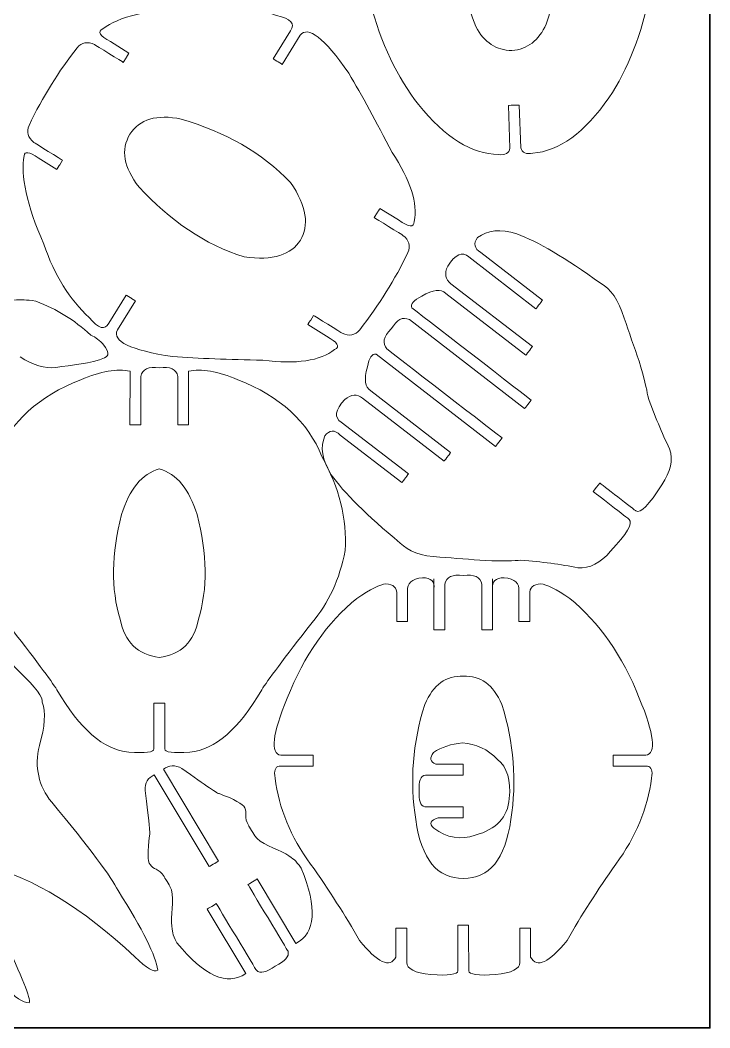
# Model space of a CAD drawing. Header units: inches. Extents: x -305 to 305, y -229 to 229.
# Drawn here: x 126.8 to 304.8, y -228.6 to 31.4 of the extents above; entities that cross this region are included whole.
import ezdxf

# ---------------------------------------------------------------- set-up
doc = ezdxf.new("R2010")
doc.units = ezdxf.units.IN
doc.header["$MEASUREMENT"] = 0
doc.layers.add('Layer 1', color=7, linetype='Continuous')
doc.layers.add('Layer 2', color=5, linetype='Continuous')

msp = doc.modelspace()

# ---------------------------------------------------------------- linework, layer by layer
at = {"layer": 'Layer 1', "lineweight": 9}
for points, knots in [([(281.1014, 91.3035), (281.1484, 93.0315), (282.3127, 93.2092), (284.5943, 91.836), (284.5943, 91.836), (288.8976, 89.3382), (291.1566, 84.2046), (291.371, 76.4354), (291.371, 76.4354), (292.9022, 47.7625), (288.6928, 26.0752), (278.743, 11.3734), (278.743, 11.3734), (272.4906, 2.3857), (265.9364, -2.3868), (259.0814, -2.9444)], [0, 0, 0, 0, 0.25, 0.25, 0.25, 0.25000001, 0.5, 0.5, 0.5, 0.50000001, 0.75, 0.75, 0.75, 0.75000001, 1, 1, 1, 1]), ([(221.5468, 89.1665), (221.3761, 90.8868), (220.202, 90.9806), (218.0247, 89.4474), (218.0247, 89.4474), (213.9115, 86.6476), (212.0261, 81.3653), (212.3691, 73.6006), (212.3691, 73.6006), (212.8966, 44.8918), (218.6493, 23.5619), (229.627, 9.611), (229.627, 9.611), (236.5075, 1.0946), (243.3868, -3.1959), (250.2642, -3.2607)], [0, 0, 0, 0, 0.25, 0.25, 0.25, 0.25000001, 0.5, 0.5, 0.5, 0.50000001, 0.75, 0.75, 0.75, 0.75000001, 1, 1, 1, 1]), ([(244.7251, 63.3313), (239.5294, 53.0719), (239.4164, 41.874), (244.3872, 29.7378), (244.3872, 29.7378), (246.601, 25.6416), (249.7113, 23.5881), (253.7179, 23.5771)], [0, 0, 0, 0, 0.5, 0.5, 0.5, 0.50000001, 1, 1, 1, 1]), ([(259.8387, 63.8736), (265.7563, 54.013), (266.6715, 42.8519), (262.5832, 30.3907), (262.5832, 30.3907), (260.6686, 26.1464), (257.7135, 23.8752), (253.7179, 23.5771)], [0, 0, 0, 0, 0.5, 0.5, 0.5, 0.50000001, 1, 1, 1, 1]), ([(196.5382, 28.6783), (197.8527, 30.4625), (196.6669, 31.7627), (192.981, 32.5783), (192.981, 32.5783), (186.7036, 35.0669), (179.3249, 35.7827), (170.8462, 34.726), (170.8462, 34.726), (159.7899, 34.1329), (152.2263, 32.2801), (148.1562, 29.1678), (148.1562, 29.1678), (146.6726, 28.4256), (147.313, 27.3215), (150.0782, 25.8558)], [0, 0, 0, 0, 0.25, 0.25, 0.25, 0.25000001, 0.5, 0.5, 0.5, 0.50000001, 0.75, 0.75, 0.75, 0.75000001, 1, 1, 1, 1]), ([(196.5382, 28.6783), (196.5382, 28.6783), (192.0571, 21.4618), (192.0571, 21.4618), (192.0571, 21.4618), (192.0571, 21.4618), (193.2438, 20.7248), (193.2438, 20.7248)], [0, 0, 0, 0, 0.5, 0.5, 0.5, 0.50000001, 1, 1, 1, 1]), ([(224.48, -20.155), (227.1584, -22.0579), (228.4921, -22.178), (228.4819, -20.5143), (228.4819, -20.5143), (229.47, -15.8735), (227.5663, -9.9371), (222.771, -2.7055), (222.771, -2.7055), (218.6989, 5.145), (214.9757, 11.9601), (211.6016, 17.7397), (211.6016, 17.7397), (205.2501, 26.8417), (201.081, 30.0951), (199.095, 27.4998)], [0, 0, 0, 0, 0.25, 0.25, 0.25, 0.25000001, 0.5, 0.5, 0.5, 0.50000001, 0.75, 0.75, 0.75, 0.75000001, 1, 1, 1, 1]), ([(199.095, 27.4998), (199.095, 27.4998), (194.4305, 19.9879), (194.4305, 19.9879), (194.4305, 19.9879), (194.4305, 19.9879), (193.2438, 20.7248), (193.2438, 20.7248)], [0, 0, 0, 0, 0.5, 0.5, 0.5, 0.50000001, 1, 1, 1, 1]), ([(154.1507, 21.6822), (154.1507, 21.6822), (153.4138, 20.4954), (153.4138, 20.4954), (153.4138, 20.4954), (153.4138, 20.4954), (146.0227, 25.0855), (146.0227, 25.0855), (146.0227, 25.0855), (144.2012, 25.9485), (142.6955, 25.6717), (141.5067, 24.2551)], [0, 0, 0, 0, 0.33333333, 0.33333333, 0.33333333, 0.33333334, 0.66666667, 0.66666667, 0.66666667, 0.66666668, 1, 1, 1, 1]), ([(150.0782, 25.8558), (150.0782, 25.8558), (154.8877, 22.869), (154.8877, 22.869), (154.8877, 22.869), (154.8877, 22.869), (154.1507, 21.6822), (154.1507, 21.6822)], [0, 0, 0, 0, 0.5, 0.5, 0.5, 0.50000001, 1, 1, 1, 1]), ([(253.2215, -1.6126), (253.2215, -1.6126), (252.8265, 9.3995), (252.8265, 9.3995), (252.8265, 9.3995), (252.8265, 9.3995), (254.2224, 9.4496), (254.2224, 9.4496)], [0, 0, 0, 0, 0.5, 0.5, 0.5, 0.50000001, 1, 1, 1, 1]), ([(256.0135, -1.5124), (256.0135, -1.5124), (255.6184, 9.4997), (255.6184, 9.4997), (255.6184, 9.4997), (255.6184, 9.4997), (254.2224, 9.4496), (254.2224, 9.4496)], [0, 0, 0, 0, 0.5, 0.5, 0.5, 0.50000001, 1, 1, 1, 1]), ([(155.1287, 1.9427), (157.6018, 5.8482), (162.0217, 7.1611), (168.3883, 5.8813), (168.3883, 5.8813), (179.5228, 2.6052), (189.3319, -2.7586), (196.536, -10.5073), (196.536, -10.5073), (200.9082, -16.6241), (201.3514, -21.6849), (199.1455, -25.3926)], [0, 0, 0, 0, 0.33333333, 0.33333333, 0.33333333, 0.33333334, 0.66666667, 0.66666667, 0.66666667, 0.66666668, 1, 1, 1, 1]), ([(137.0031, -5.9332), (137.0031, -5.9332), (137.74, -4.7464), (137.74, -4.7464), (137.74, -4.7464), (137.74, -4.7464), (130.3489, -0.1564), (130.3489, -0.1564), (130.3489, -0.1564), (128.7678, 1.0937), (128.3482, 2.5661), (129.0907, 4.2599)], [0, 0, 0, 0, 0.33333333, 0.33333333, 0.33333333, 0.33333334, 0.66666667, 0.66666667, 0.66666667, 0.66666668, 1, 1, 1, 1]), ([(155.1287, 1.9427), (152.7249, -2.0059), (153.5079, -6.5499), (157.4779, -11.6893), (157.4779, -11.6893), (165.3512, -20.2175), (174.508, -26.6318), (184.6472, -29.6536), (184.6472, -29.6536), (192.0681, -30.8606), (196.8005, -29.0139), (199.1455, -25.3926)], [0, 0, 0, 0, 0.33333333, 0.33333333, 0.33333333, 0.33333334, 0.66666667, 0.66666667, 0.66666667, 0.66666668, 1, 1, 1, 1]), ([(149.7013, -46.7501), (148.6851, -48.7195), (146.994, -48.2331), (144.6286, -45.2908), (144.6286, -45.2908), (139.6148, -40.7673), (135.7016, -34.4706), (132.8891, -26.4019), (132.8891, -26.4019), (128.5184, -16.2283), (126.8254, -8.6269), (127.8101, -3.5986)], [0, 0, 0, 0, 0.33333333, 0.33333333, 0.33333333, 0.33333334, 0.66666667, 0.66666667, 0.66666667, 0.66666668, 1, 1, 1, 1]), ([(131.4567, -4.1332), (131.4567, -4.1332), (136.2662, -7.12), (136.2662, -7.12), (136.2662, -7.12), (136.2662, -7.12), (137.0031, -5.9332), (137.0031, -5.9332)], [0, 0, 0, 0, 0.5, 0.5, 0.5, 0.50000001, 1, 1, 1, 1]), ([(224.48, -20.155), (224.48, -20.155), (219.6705, -17.1682), (219.6705, -17.1682), (219.6705, -17.1682), (219.6705, -17.1682), (218.9336, -18.355), (218.9336, -18.355)], [0, 0, 0, 0, 0.5, 0.5, 0.5, 0.50000001, 1, 1, 1, 1]), ([(218.9336, -18.355), (218.9336, -18.355), (218.1967, -19.5418), (218.1967, -19.5418), (218.1967, -19.5418), (218.1967, -19.5418), (225.5878, -24.1318), (225.5878, -24.1318), (225.5878, -24.1318), (227.169, -25.3819), (227.5885, -26.8543), (226.846, -28.5481)], [0, 0, 0, 0, 0.33333333, 0.33333333, 0.33333333, 0.33333334, 0.66666667, 0.66666667, 0.66666667, 0.66666668, 1, 1, 1, 1]), ([(245.7155, -28.559), (243.9673, -27.5263), (243.685, -26.2423), (244.8683, -24.707), (244.8683, -24.707), (247.3703, -22.7323), (250.751, -22.4113), (255.01, -23.7442), (255.01, -23.7442), (260.3139, -25.7083), (267.5051, -29.9604), (276.583, -36.5005), (276.583, -36.5005), (279.1843, -37.8728), (281.223, -40.8601), (282.6987, -45.4633), (282.6987, -45.4633), (283.9776, -49.1824), (285.2569, -52.9018), (286.5358, -56.6215), (286.5358, -56.6215), (287.8306, -60.8895), (288.5714, -63.8519), (288.7577, -65.5084), (288.7577, -65.5084), (290.5439, -70.5947), (292.4296, -75.1724), (294.4149, -79.2414), (294.4149, -79.2414), (295.3787, -82.0691), (294.7086, -85.1431), (292.4049, -88.4636)], [0, 0, 0, 0, 0.125, 0.125, 0.125, 0.12500001, 0.25, 0.25, 0.25, 0.25000001, 0.375, 0.375, 0.375, 0.37500001, 0.5, 0.5, 0.5, 0.50000001, 0.625, 0.625, 0.625, 0.62500001, 0.75, 0.75, 0.75, 0.75000001, 0.875, 0.875, 0.875, 0.87500001, 1, 1, 1, 1]), ([(237.9687, -36.6046), (236.5369, -35.5103), (236.259, -33.9979), (237.1356, -32.0672), (237.1356, -32.0672), (239.1142, -28.9622), (240.9309, -28.1618), (242.5861, -29.6666)], [0, 0, 0, 0, 0.5, 0.5, 0.5, 0.50000001, 1, 1, 1, 1]), ([(245.7155, -28.559), (245.7155, -28.559), (261.5994, -40.8679), (261.5994, -40.8679), (261.5994, -40.8679), (261.5994, -40.8679), (260.7462, -41.9741), (260.7462, -41.9741)], [0, 0, 0, 0, 0.5, 0.5, 0.5, 0.50000001, 1, 1, 1, 1]), ([(242.5861, -29.6666), (242.5861, -29.6666), (259.8931, -43.0802), (259.8931, -43.0802), (259.8931, -43.0802), (259.8931, -43.0802), (260.7462, -41.9741), (260.7462, -41.9741)], [0, 0, 0, 0, 0.5, 0.5, 0.5, 0.50000001, 1, 1, 1, 1]), ([(227.9036, -42.8365), (227.4452, -41.8715), (228.3073, -40.8681), (230.49, -39.8269), (230.49, -39.8269), (233.3769, -38.1149), (235.4238, -37.8729), (236.6309, -39.1011)], [0, 0, 0, 0, 0.5, 0.5, 0.5, 0.50000001, 1, 1, 1, 1]), ([(237.9687, -36.6046), (237.9687, -36.6046), (259.0259, -52.7904), (259.0259, -52.7904), (259.0259, -52.7904), (259.0259, -52.7904), (258.1728, -53.8966), (258.1728, -53.8966)], [0, 0, 0, 0, 0.5, 0.5, 0.5, 0.50000001, 1, 1, 1, 1]), ([(120.3685, -39.6703), (122.6227, -40.56), (122.3541, -40.4689), (125.0051, -40.824), (125.0051, -40.824), (127.5314, -40.6776), (128.1023, -40.7371), (130.8279, -41.0717), (130.8279, -41.0717), (136.5785, -43.3617), (140.4373, -45.7297), (145.0831, -49.9026)], [0, 0, 0, 0, 0.33333333, 0.33333333, 0.33333333, 0.33333334, 0.66666667, 0.66666667, 0.66666667, 0.66666668, 1, 1, 1, 1]), ([(149.7013, -46.7501), (149.7013, -46.7501), (154.1824, -39.5336), (154.1824, -39.5336), (154.1824, -39.5336), (154.1824, -39.5336), (155.3691, -40.2705), (155.3691, -40.2705)], [0, 0, 0, 0, 0.5, 0.5, 0.5, 0.50000001, 1, 1, 1, 1]), ([(151.8913, -48.5194), (151.8913, -48.5194), (156.5558, -41.0075), (156.5558, -41.0075), (156.5558, -41.0075), (156.5558, -41.0075), (155.3691, -40.2705), (155.3691, -40.2705)], [0, 0, 0, 0, 0.5, 0.5, 0.5, 0.50000001, 1, 1, 1, 1]), ([(236.6309, -39.1011), (236.6309, -39.1011), (257.3196, -55.0027), (257.3196, -55.0027), (257.3196, -55.0027), (257.3196, -55.0027), (258.1728, -53.8966), (258.1728, -53.8966)], [0, 0, 0, 0, 0.5, 0.5, 0.5, 0.50000001, 1, 1, 1, 1]), ([(227.2662, -45.8734), (227.2662, -45.8734), (257.0045, -68.8406), (257.0045, -68.8406), (257.0045, -68.8406), (257.0045, -68.8406), (258.7107, -66.6282), (258.7107, -66.6282), (258.7107, -66.6282), (258.7107, -66.6282), (227.9036, -42.8365), (227.9036, -42.8365)], [0, 0, 0, 0, 0.33333333, 0.33333333, 0.33333333, 0.33333334, 0.66666667, 0.66666667, 0.66666667, 0.66666668, 1, 1, 1, 1]), ([(205.8585, -50.1439), (205.8585, -50.1439), (201.0491, -47.1572), (201.0491, -47.1572), (201.0491, -47.1572), (201.0491, -47.1572), (201.786, -45.9704), (201.786, -45.9704)], [0, 0, 0, 0, 0.5, 0.5, 0.5, 0.50000001, 1, 1, 1, 1]), ([(201.786, -45.9704), (201.786, -45.9704), (202.5229, -44.7836), (202.5229, -44.7836), (202.5229, -44.7836), (202.5229, -44.7836), (209.914, -49.3737), (209.914, -49.3737), (209.914, -49.3737), (211.7355, -50.2367), (213.2412, -49.9599), (214.4301, -48.5433)], [0, 0, 0, 0, 0.33333333, 0.33333333, 0.33333333, 0.33333334, 0.66666667, 0.66666667, 0.66666667, 0.66666668, 1, 1, 1, 1]), ([(205.8585, -50.1439), (208.7517, -51.7011), (209.4506, -52.8433), (207.955, -53.5719), (207.955, -53.5719), (204.2338, -56.5153), (198.069, -57.441), (189.4613, -56.3491), (189.4613, -56.3491), (180.6196, -56.1799), (172.8605, -55.8643), (166.1844, -55.4025), (166.1844, -55.4025), (155.2103, -53.7449), (150.4458, -51.4504), (151.8913, -48.5194)], [0, 0, 0, 0, 0.25, 0.25, 0.25, 0.25000001, 0.5, 0.5, 0.5, 0.50000001, 0.75, 0.75, 0.75, 0.75000001, 1, 1, 1, 1]), ([(136.0231, -58.1901), (140.0035, -57.5439), (145.2469, -57.2744), (148.5661, -55.6932), (148.5661, -55.6932), (149.7631, -55.2496), (149.7144, -54.1756), (148.4198, -52.4712), (148.4198, -52.4712), (147.3754, -51.2678), (146.2632, -50.4115), (145.0831, -49.9026)], [0, 0, 0, 0, 0.33333333, 0.33333333, 0.33333333, 0.33333334, 0.66666667, 0.66666667, 0.66666667, 0.66666668, 1, 1, 1, 1]), ([(218.6679, -54.8113), (218.6679, -54.8113), (249.4751, -78.603), (249.4751, -78.603), (249.4751, -78.603), (249.4751, -78.603), (251.1814, -76.3907), (251.1814, -76.3907), (251.1814, -76.3907), (251.1814, -76.3907), (221.4431, -53.4235), (221.4431, -53.4235)], [0, 0, 0, 0, 0.33333333, 0.33333333, 0.33333333, 0.33333334, 0.66666667, 0.66666667, 0.66666667, 0.66666668, 1, 1, 1, 1]), ([(218.6679, -54.8113), (217.6182, -54.6131), (216.8667, -55.7018), (216.4141, -58.0775), (216.4141, -58.0775), (215.4916, -61.3047), (215.7774, -63.3461), (217.2719, -64.2017)], [0, 0, 0, 0, 0.5, 0.5, 0.5, 0.50000001, 1, 1, 1, 1]), ([(155.1574, -59.1793), (151.8608, -58.4637), (147.6196, -59.2041), (142.4333, -61.4002), (142.4333, -61.4002), (131.5764, -65.6118), (124.3511, -72.2193), (120.7578, -81.2226), (120.7578, -81.2226), (116.2759, -89.2211), (114.2667, -97.2968), (114.7303, -105.4499), (114.7303, -105.4499), (116.1985, -112.8688), (119.0578, -119.051), (123.3079, -123.9971), (123.3079, -123.9971), (130.5582, -133.3166), (134.8816, -139.1109), (136.2779, -141.3796), (136.2779, -141.3796), (142.1628, -151.4702), (148.3491, -156.8431), (154.8363, -157.498), (154.8363, -157.498), (159.1547, -157.7758), (161.3181, -157.4832), (161.3261, -156.6204)], [0, 0, 0, 0, 0.14285714, 0.14285714, 0.14285714, 0.14285715, 0.28571429, 0.28571429, 0.28571429, 0.2857143, 0.42857143, 0.42857143, 0.42857143, 0.42857144, 0.57142857, 0.57142857, 0.57142857, 0.57142858, 0.71428571, 0.71428571, 0.71428571, 0.71428572, 0.85714286, 0.85714286, 0.85714286, 0.85714287, 1, 1, 1, 1]), ([(155.1569, -59.1793), (155.1569, -59.1793), (155.1451, -73.0386), (155.1451, -73.0386), (155.1451, -73.0386), (155.1451, -73.0386), (157.9388, -73.0386), (157.9388, -73.0386), (157.9388, -73.0386), (157.9388, -73.0386), (157.9507, -60.5293), (157.9507, -60.5293)], [0, 0, 0, 0, 0.33333333, 0.33333333, 0.33333333, 0.33333334, 0.66666667, 0.66666667, 0.66666667, 0.66666668, 1, 1, 1, 1]), ([(170.2789, -59.1793), (173.5755, -58.4637), (177.8167, -59.2041), (183.0029, -61.4002), (183.0029, -61.4002), (193.8599, -65.6118), (201.0852, -72.2193), (204.6785, -81.2226), (204.6785, -81.2226), (209.1604, -89.2211), (211.1696, -97.2968), (210.706, -105.4499), (210.706, -105.4499), (209.2378, -112.8688), (206.3785, -119.051), (202.1284, -123.9971), (202.1284, -123.9971), (194.8781, -133.3166), (190.5546, -139.1109), (189.1584, -141.3796), (189.1584, -141.3796), (183.2735, -151.4702), (177.0871, -156.8431), (170.6, -157.498), (170.6, -157.498), (166.2816, -157.7758), (164.1182, -157.4832), (164.1102, -156.6204)], [0, 0, 0, 0, 0.14285714, 0.14285714, 0.14285714, 0.14285715, 0.28571429, 0.28571429, 0.28571429, 0.2857143, 0.42857143, 0.42857143, 0.42857143, 0.42857144, 0.57142857, 0.57142857, 0.57142857, 0.57142858, 0.71428571, 0.71428571, 0.71428571, 0.71428572, 0.85714286, 0.85714286, 0.85714286, 0.85714287, 1, 1, 1, 1]), ([(167.4852, -60.5293), (167.4852, -60.5293), (167.4733, -73.0386), (167.4733, -73.0386), (167.4733, -73.0386), (167.4733, -73.0386), (170.2671, -73.0386), (170.2671, -73.0386), (170.2671, -73.0386), (170.2671, -73.0386), (170.2789, -59.1793), (170.2789, -59.1793)], [0, 0, 0, 0, 0.33333333, 0.33333333, 0.33333333, 0.33333334, 0.66666667, 0.66666667, 0.66666667, 0.66666668, 1, 1, 1, 1]), ([(217.2719, -64.2017), (217.2719, -64.2017), (237.9058, -80.1744), (237.9058, -80.1744), (237.9058, -80.1744), (237.9058, -80.1744), (237.0527, -81.2805), (237.0527, -81.2805)], [0, 0, 0, 0, 0.5, 0.5, 0.5, 0.50000001, 1, 1, 1, 1]), ([(215.1971, -66.1298), (213.7752, -65.0229), (212.2419, -65.1382), (210.5973, -66.4764), (210.5973, -66.4764), (208.0968, -69.1789), (207.7841, -71.1395), (209.6599, -72.3583)], [0, 0, 0, 0, 0.5, 0.5, 0.5, 0.50000001, 1, 1, 1, 1]), ([(215.1971, -66.1298), (215.1971, -66.1298), (236.1996, -82.3867), (236.1996, -82.3867), (236.1996, -82.3867), (236.1996, -82.3867), (237.0527, -81.2805), (237.0527, -81.2805)], [0, 0, 0, 0, 0.5, 0.5, 0.5, 0.50000001, 1, 1, 1, 1]), ([(209.6599, -72.3583), (209.6599, -72.3583), (227.0286, -85.6918), (227.0286, -85.6918), (227.0286, -85.6918), (227.0286, -85.6918), (226.1755, -86.798), (226.1755, -86.798)], [0, 0, 0, 0, 0.5, 0.5, 0.5, 0.50000001, 1, 1, 1, 1]), ([(209.3835, -75.6666), (207.9407, -74.2379), (206.6272, -74.2909), (205.4429, -75.8255), (205.4429, -75.8255), (204.1685, -78.7471), (204.7168, -82.0987), (207.0876, -85.8797), (207.0876, -85.8797), (210.3344, -90.5111), (216.2732, -96.3869), (224.9042, -103.5066), (224.9042, -103.5066), (226.8921, -105.6741), (230.2991, -106.8873), (235.1259, -107.1456), (235.1259, -107.1456), (239.0476, -107.438), (242.9698, -107.7307), (246.892, -108.023), (246.892, -108.023), (251.3488, -108.1914), (254.4019, -108.1555), (256.0513, -107.915), (256.0513, -107.915), (261.4242, -108.3508), (266.3305, -109.0121), (270.7701, -109.8989), (270.7701, -109.8989), (273.7496, -110.113), (276.5525, -108.684), (279.1788, -105.6124)], [0, 0, 0, 0, 0.125, 0.125, 0.125, 0.12500001, 0.25, 0.25, 0.25, 0.25000001, 0.375, 0.375, 0.375, 0.37500001, 0.5, 0.5, 0.5, 0.50000001, 0.625, 0.625, 0.625, 0.62500001, 0.75, 0.75, 0.75, 0.75000001, 0.875, 0.875, 0.875, 0.87500001, 1, 1, 1, 1]), ([(209.3835, -75.6666), (209.3835, -75.6666), (225.3224, -87.9041), (225.3224, -87.9041), (225.3224, -87.9041), (225.3224, -87.9041), (226.1755, -86.798), (226.1755, -86.798)], [0, 0, 0, 0, 0.5, 0.5, 0.5, 0.50000001, 1, 1, 1, 1]), ([(162.7184, -133.0389), (157.1158, -132.3049), (153.7543, -129.0202), (152.6339, -123.1857), (152.6339, -123.1857), (150.1997, -115.3418), (150.3157, -106.3385), (152.9817, -96.1763), (152.9817, -96.1763), (154.9907, -89.6075), (158.2362, -85.666), (162.7184, -84.3524)], [0, 0, 0, 0, 0.33333333, 0.33333333, 0.33333333, 0.33333334, 0.66666667, 0.66666667, 0.66666667, 0.66666668, 1, 1, 1, 1]), ([(162.7179, -133.0389), (168.3205, -132.3049), (171.682, -129.0202), (172.8024, -123.1857), (172.8024, -123.1857), (175.2366, -115.3418), (175.1206, -106.3385), (172.4546, -96.1763), (172.4546, -96.1763), (170.4456, -89.6075), (167.2001, -85.666), (162.7179, -84.3524)], [0, 0, 0, 0, 0.33333333, 0.33333333, 0.33333333, 0.33333334, 0.66666667, 0.66666667, 0.66666667, 0.66666668, 1, 1, 1, 1]), ([(275.5251, -89.1188), (275.5251, -89.1188), (276.3704, -88.0228), (276.3704, -88.0228), (276.3704, -88.0228), (276.3704, -88.0228), (285.7032, -95.2116), (285.7032, -95.2116)], [0, 0, 0, 0, 0.5, 0.5, 0.5, 0.50000001, 1, 1, 1, 1]), ([(275.5251, -89.1188), (275.5251, -89.1188), (274.6799, -90.2147), (274.6799, -90.2147), (274.6799, -90.2147), (274.6799, -90.2147), (284.0029, -97.4162), (284.0029, -97.4162)], [0, 0, 0, 0, 0.5, 0.5, 0.5, 0.50000001, 1, 1, 1, 1]), ([(224.0068, -116.7859), (224.1035, -115.0095), (223.1565, -114.1071), (221.1661, -114.0792), (221.1661, -114.0792), (219.7172, -114.1566), (217.2244, -115.3972), (213.6882, -117.8007), (213.6882, -117.8007), (206.0887, -123.9334), (200.1037, -132.5208), (195.7337, -143.5627)], [0, 0, 0, 0, 0.33333333, 0.33333333, 0.33333333, 0.33333334, 0.66666667, 0.66666667, 0.66666667, 0.66666668, 1, 1, 1, 1]), ([(233.6071, -115.3001), (233.8613, -113.4589), (232.8642, -112.5092), (230.6151, -112.4508), (230.6151, -112.4508), (227.8677, -112.7808), (226.5962, -113.9243), (226.8006, -115.8816)], [0, 0, 0, 0, 0.5, 0.5, 0.5, 0.50000001, 1, 1, 1, 1]), ([(233.6047, -112.7863), (233.6047, -112.7863), (233.5935, -125.9479), (233.5935, -125.9479), (233.5935, -125.9479), (233.5935, -125.9479), (236.3873, -125.9479), (236.3873, -125.9479), (236.3873, -125.9479), (236.3873, -125.9479), (236.3985, -114.1363), (236.3985, -114.1363)], [0, 0, 0, 0, 0.33333333, 0.33333333, 0.33333333, 0.33333334, 0.66666667, 0.66666667, 0.66666667, 0.66666668, 1, 1, 1, 1]), ([(245.933, -114.1363), (245.933, -114.1363), (245.9218, -125.9479), (245.9218, -125.9479), (245.9218, -125.9479), (245.9218, -125.9479), (248.7155, -125.9479), (248.7155, -125.9479), (248.7155, -125.9479), (248.7155, -125.9479), (248.7268, -112.7863), (248.7268, -112.7863)], [0, 0, 0, 0, 0.33333333, 0.33333333, 0.33333333, 0.33333334, 0.66666667, 0.66666667, 0.66666667, 0.66666668, 1, 1, 1, 1]), ([(248.7244, -115.3001), (248.4702, -113.4589), (249.4673, -112.5092), (251.7164, -112.4508), (251.7164, -112.4508), (254.4638, -112.7808), (255.7353, -113.9243), (255.5309, -115.8816)], [0, 0, 0, 0, 0.5, 0.5, 0.5, 0.50000001, 1, 1, 1, 1]), ([(258.3247, -116.7859), (258.228, -115.0095), (259.175, -114.1071), (261.1654, -114.0792), (261.1654, -114.0792), (262.6143, -114.1566), (265.1071, -115.3972), (268.6433, -117.8007), (268.6433, -117.8007), (276.2428, -123.9334), (282.2278, -132.5208), (286.5978, -143.5627)], [0, 0, 0, 0, 0.33333333, 0.33333333, 0.33333333, 0.33333334, 0.66666667, 0.66666667, 0.66666667, 0.66666668, 1, 1, 1, 1]), ([(224.0068, -116.7859), (224.0068, -116.7859), (224.0068, -123.7321), (224.0068, -123.7321), (224.0068, -123.7321), (224.0068, -123.7321), (225.4037, -123.7321), (225.4037, -123.7321)], [0, 0, 0, 0, 0.5, 0.5, 0.5, 0.50000001, 1, 1, 1, 1]), ([(226.8006, -115.8816), (226.8006, -115.8816), (226.8006, -123.7321), (226.8006, -123.7321), (226.8006, -123.7321), (226.8006, -123.7321), (225.4037, -123.7321), (225.4037, -123.7321)], [0, 0, 0, 0, 0.5, 0.5, 0.5, 0.50000001, 1, 1, 1, 1]), ([(255.5309, -115.8816), (255.5309, -115.8816), (255.5309, -123.7321), (255.5309, -123.7321), (255.5309, -123.7321), (255.5309, -123.7321), (256.9278, -123.7321), (256.9278, -123.7321)], [0, 0, 0, 0, 0.5, 0.5, 0.5, 0.50000001, 1, 1, 1, 1]), ([(258.3247, -116.7859), (258.3247, -116.7859), (258.3247, -123.7321), (258.3247, -123.7321), (258.3247, -123.7321), (258.3247, -123.7321), (256.9278, -123.7321), (256.9278, -123.7321)], [0, 0, 0, 0, 0.5, 0.5, 0.5, 0.50000001, 1, 1, 1, 1]), ([(121.9166, -130.8083), (123.6138, -133.3962), (125.1828, -135.3754), (126.6245, -136.7468), (126.6245, -136.7468), (130.8296, -140.793), (132.7947, -143.4071), (132.52, -144.5891), (132.52, -144.5891), (133.4557, -147.1054), (133.2031, -150.8351), (131.7623, -155.7781), (131.7623, -155.7781), (130.4596, -161.3664), (131.5203, -166.2214), (134.9442, -170.3426), (134.9442, -170.3426), (144.6722, -182.0976), (150.3805, -189.7174), (152.0693, -193.2026), (152.0693, -193.2026), (158.4464, -203.2263), (161.8578, -210.0607), (162.3037, -213.7058), (162.3037, -213.7058), (161.401, -214.3559), (159.4418, -213.2136), (156.4264, -210.2787), (156.4264, -210.2787), (142.6901, -197.5582), (130.0886, -189.8153), (118.622, -187.0509), (118.622, -187.0509), (115.2596, -186.239), (114.0812, -187.4052), (115.0871, -190.5495), (115.0871, -190.5495), (118.3616, -197.1052), (120.816, -201.9973), (122.4499, -205.2257), (122.4499, -205.2257), (127.3069, -215.4388), (129.5433, -221.0774), (129.1591, -222.1426), (129.1591, -222.1426), (127.5294, -222.1922), (125.4133, -220.7724), (122.8113, -217.8834), (122.8113, -217.8834), (115.3449, -210.4457), (110.8312, -206.4413), (109.2705, -205.8705), (109.2705, -205.8705), (107.6395, -204.7336), (106.4743, -205.0086), (105.7758, -206.6961), (105.7758, -206.6961), (105.1547, -211.4123), (104.3229, -214.4977), (103.2811, -215.9518), (103.2811, -215.9518), (101.5971, -218.268), (100.3337, -218.0534), (99.4914, -215.3074)], [0, 0, 0, 0, 0.0625, 0.0625, 0.0625, 0.06250001, 0.125, 0.125, 0.125, 0.12500001, 0.1875, 0.1875, 0.1875, 0.18750001, 0.25, 0.25, 0.25, 0.25000001, 0.3125, 0.3125, 0.3125, 0.31250001, 0.375, 0.375, 0.375, 0.37500001, 0.4375, 0.4375, 0.4375, 0.43750001, 0.5, 0.5, 0.5, 0.50000001, 0.5625, 0.5625, 0.5625, 0.56250001, 0.625, 0.625, 0.625, 0.62500001, 0.6875, 0.6875, 0.6875, 0.68750001, 0.75, 0.75, 0.75, 0.75000001, 0.8125, 0.8125, 0.8125, 0.81250001, 0.875, 0.875, 0.875, 0.87500001, 0.9375, 0.9375, 0.9375, 0.93750001, 1, 1, 1, 1]), ([(241.1658, -137.8826), (236.7668, -137.6124), (233.4461, -140.0465), (231.2031, -145.1855), (231.2031, -145.1855), (228.1122, -155.0773), (227.3395, -164.9692), (228.8849, -174.8611), (228.8849, -174.8611), (230.3549, -185.1006), (234.4487, -190.1626), (241.1658, -190.0466)], [0, 0, 0, 0, 0.33333333, 0.33333333, 0.33333333, 0.33333334, 0.66666667, 0.66666667, 0.66666667, 0.66666668, 1, 1, 1, 1]), ([(241.1658, -137.8826), (245.5647, -137.6124), (248.8854, -140.0465), (251.1284, -145.1855), (251.1284, -145.1855), (254.2193, -155.0773), (254.992, -164.9692), (253.4466, -174.8611), (253.4466, -174.8611), (251.9766, -185.1006), (247.8828, -190.1626), (241.1658, -190.0466)], [0, 0, 0, 0, 0.33333333, 0.33333333, 0.33333333, 0.33333334, 0.66666667, 0.66666667, 0.66666667, 0.66666668, 1, 1, 1, 1]), ([(162.7181, -144.8395), (162.7181, -144.8395), (161.3342, -144.8395), (161.3342, -144.8395), (161.3342, -144.8395), (161.3342, -144.8395), (161.3261, -156.6204), (161.3261, -156.6204)], [0, 0, 0, 0, 0.5, 0.5, 0.5, 0.50000001, 1, 1, 1, 1]), ([(162.7181, -144.8395), (162.7181, -144.8395), (164.1021, -144.8395), (164.1021, -144.8395), (164.1021, -144.8395), (164.1021, -144.8395), (164.1102, -156.6204), (164.1102, -156.6204)], [0, 0, 0, 0, 0.5, 0.5, 0.5, 0.50000001, 1, 1, 1, 1]), ([(234.7085, -174.3949), (232.6597, -175.006), (232.2775, -175.9059), (233.5624, -177.094), (233.5624, -177.094), (236.9485, -179.6341), (240.5081, -180.2258), (244.2417, -178.8688), (244.2417, -178.8688), (249.712, -177.4249), (252.6464, -174.2756), (253.0456, -169.4209), (253.0456, -169.4209), (253.497, -164.7058), (252.4899, -161.3477), (250.0242, -159.3466), (250.0242, -159.3466), (247.4892, -156.7367), (244.4676, -155.3101), (240.9597, -155.0665), (240.9597, -155.0665), (238.0253, -155.3622), (235.5421, -156.18), (233.5102, -157.5194), (233.5102, -157.5194), (232.4166, -158.9324), (232.6076, -159.9556), (234.0832, -160.5885)], [0, 0, 0, 0, 0.14285714, 0.14285714, 0.14285714, 0.14285715, 0.28571429, 0.28571429, 0.28571429, 0.2857143, 0.42857143, 0.42857143, 0.42857143, 0.42857144, 0.57142857, 0.57142857, 0.57142857, 0.57142858, 0.71428571, 0.71428571, 0.71428571, 0.71428572, 0.85714286, 0.85714286, 0.85714286, 0.85714287, 1, 1, 1, 1]), ([(194.0589, -158.2845), (194.0589, -158.2845), (202.4533, -158.2845), (202.4533, -158.2845), (202.4533, -158.2845), (202.4533, -158.2845), (202.4533, -159.6815), (202.4533, -159.6815)], [0, 0, 0, 0, 0.5, 0.5, 0.5, 0.50000001, 1, 1, 1, 1]), ([(288.2726, -158.2845), (288.2726, -158.2845), (279.8782, -158.2845), (279.8782, -158.2845), (279.8782, -158.2845), (279.8782, -158.2845), (279.8782, -159.6815), (279.8782, -159.6815)], [0, 0, 0, 0, 0.5, 0.5, 0.5, 0.50000001, 1, 1, 1, 1]), ([(184.7531, -171.8312), (184.2927, -170.8202), (182.096, -169.5991), (178.1637, -168.1682), (178.1637, -168.1682), (178.0232, -168.3237), (174.811, -166.1627), (168.5285, -161.6851), (168.5285, -161.6851), (166.7843, -160.6825), (165.2141, -160.7525), (163.818, -161.8952)], [0, 0, 0, 0, 0.33333333, 0.33333333, 0.33333333, 0.33333334, 0.66666667, 0.66666667, 0.66666667, 0.66666668, 1, 1, 1, 1]), ([(193.6532, -161.0784), (192.5871, -161.2764), (192.232, -162.2988), (192.5874, -164.145), (192.5874, -164.145), (193.5697, -171.9631), (196.6278, -179.3604), (201.7612, -186.3372), (201.7612, -186.3372), (206.5136, -193.0606), (210.7252, -199.6293), (214.3957, -206.0436), (214.3957, -206.0436), (219.0589, -211.8629), (222.1865, -213.2895), (223.7788, -210.3236)], [0, 0, 0, 0, 0.25, 0.25, 0.25, 0.25000001, 0.5, 0.5, 0.5, 0.50000001, 0.75, 0.75, 0.75, 0.75000001, 1, 1, 1, 1]), ([(193.6532, -161.0784), (193.6532, -161.0784), (202.4533, -161.0784), (202.4533, -161.0784), (202.4533, -161.0784), (202.4533, -161.0784), (202.4533, -159.6815), (202.4533, -159.6815)], [0, 0, 0, 0, 0.5, 0.5, 0.5, 0.50000001, 1, 1, 1, 1]), ([(234.0832, -160.5885), (234.0832, -160.5885), (241.1658, -160.5885), (241.1658, -160.5885), (241.1658, -160.5885), (241.1658, -160.5885), (241.1658, -163.3825), (241.1658, -163.3825), (241.1658, -163.3825), (241.1658, -163.3825), (231.4269, -163.3825), (231.4269, -163.3825)], [0, 0, 0, 0, 0.33333333, 0.33333333, 0.33333333, 0.33333334, 0.66666667, 0.66666667, 0.66666667, 0.66666668, 1, 1, 1, 1]), ([(288.6783, -161.0784), (289.7444, -161.2764), (290.0995, -162.2988), (289.7441, -164.145), (289.7441, -164.145), (288.7618, -171.9631), (285.7037, -179.3604), (280.5703, -186.3372), (280.5703, -186.3372), (275.8179, -193.0606), (271.6063, -199.6293), (267.9358, -206.0436), (267.9358, -206.0436), (263.2726, -211.8629), (260.145, -213.2895), (258.5527, -210.3236)], [0, 0, 0, 0, 0.25, 0.25, 0.25, 0.25000001, 0.5, 0.5, 0.5, 0.50000001, 0.75, 0.75, 0.75, 0.75000001, 1, 1, 1, 1]), ([(288.6783, -161.0784), (288.6783, -161.0784), (279.8782, -161.0784), (279.8782, -161.0784), (279.8782, -161.0784), (279.8782, -161.0784), (279.8782, -159.6815), (279.8782, -159.6815)], [0, 0, 0, 0, 0.5, 0.5, 0.5, 0.50000001, 1, 1, 1, 1]), ([(160.3493, -186.4828), (159.6734, -185.6012), (159.6286, -183.0881), (160.2145, -178.9446), (160.2145, -178.9446), (160.4177, -178.8936), (160.0208, -175.0425), (159.0228, -167.3921), (159.0228, -167.3921), (158.958, -165.3813), (159.758, -164.0283), (161.4228, -163.3332)], [0, 0, 0, 0, 0.33333333, 0.33333333, 0.33333333, 0.33333334, 0.66666667, 0.66666667, 0.66666667, 0.66666668, 1, 1, 1, 1]), ([(161.4228, -163.3332), (161.4228, -163.3332), (175.624, -186.9897), (175.624, -186.9897), (175.624, -186.9897), (175.624, -186.9897), (176.8216, -186.2707), (176.8216, -186.2707)], [0, 0, 0, 0, 0.5, 0.5, 0.5, 0.50000001, 1, 1, 1, 1]), ([(163.818, -161.8952), (163.818, -161.8952), (178.0192, -185.5517), (178.0192, -185.5517), (178.0192, -185.5517), (178.0192, -185.5517), (176.8216, -186.2707), (176.8216, -186.2707)], [0, 0, 0, 0, 0.5, 0.5, 0.5, 0.50000001, 1, 1, 1, 1]), ([(231.4265, -163.3825), (230.0897, -163.6268), (229.5512, -164.9609), (229.8116, -167.3853), (229.8116, -167.3853), (229.6205, -169.8772), (230.0893, -171.2826), (231.2182, -171.601)], [0, 0, 0, 0, 0.5, 0.5, 0.5, 0.50000001, 1, 1, 1, 1]), ([(199.3459, -187.441), (197.66, -185.0662), (197.6517, -185.2693), (195.3777, -183.7306), (195.3777, -183.7306), (192.8373, -182.2115), (188.616, -181.1659), (187.3143, -178.9975), (187.3143, -178.9975), (187.3143, -178.9975), (185.778, -176.4383), (185.778, -176.4383), (185.778, -176.4383), (184.4469, -174.221), (185.5644, -173.1827), (184.7531, -171.8312)], [0, 0, 0, 0, 0.25, 0.25, 0.25, 0.25000001, 0.5, 0.5, 0.5, 0.50000001, 0.75, 0.75, 0.75, 0.75000001, 1, 1, 1, 1]), ([(231.2182, -171.601), (231.2182, -171.601), (241.1658, -171.601), (241.1658, -171.601), (241.1658, -171.601), (241.1658, -171.601), (241.1658, -174.3949), (241.1658, -174.3949), (241.1658, -174.3949), (241.1658, -174.3949), (234.7087, -174.3949), (234.7087, -174.3949)], [0, 0, 0, 0, 0.33333333, 0.33333333, 0.33333333, 0.33333334, 0.66666667, 0.66666667, 0.66666667, 0.66666668, 1, 1, 1, 1]), ([(167.2648, -206.7019), (165.9615, -204.0973), (166.1447, -204.1855), (165.8558, -201.455), (165.8558, -201.455), (165.7095, -198.4984), (166.7713, -194.281), (165.4697, -192.1126), (165.4697, -192.1126), (165.4697, -192.1126), (163.9334, -189.5534), (163.9334, -189.5534), (163.9334, -189.5534), (162.6023, -187.3361), (161.1606, -187.8343), (160.3493, -186.4828)], [0, 0, 0, 0, 0.25, 0.25, 0.25, 0.25000001, 0.5, 0.5, 0.5, 0.50000001, 0.75, 0.75, 0.75, 0.75000001, 1, 1, 1, 1]), ([(197.981, -206.8276), (197.981, -206.8276), (187.9955, -190.1937), (187.9955, -190.1937), (187.9955, -190.1937), (187.9955, -190.1937), (185.6003, -191.6318), (185.6003, -191.6318), (185.6003, -191.6318), (185.6003, -191.6318), (195.9374, -208.8515), (195.9374, -208.8515)], [0, 0, 0, 0, 0.33333333, 0.33333333, 0.33333333, 0.33333334, 0.66666667, 0.66666667, 0.66666667, 0.66666668, 1, 1, 1, 1]), ([(185.0159, -214.6116), (185.0159, -214.6116), (175.0305, -197.9777), (175.0305, -197.9777), (175.0305, -197.9777), (175.0305, -197.9777), (177.4257, -196.5396), (177.4257, -196.5396), (177.4257, -196.5396), (177.4257, -196.5396), (187.7628, -213.7593), (187.7628, -213.7593)], [0, 0, 0, 0, 0.33333333, 0.33333333, 0.33333333, 0.33333334, 0.66666667, 0.66666667, 0.66666667, 0.66666668, 1, 1, 1, 1]), ([(241.1658, -202.1023), (241.1658, -202.1023), (239.7818, -202.1023), (239.7818, -202.1023), (239.7818, -202.1023), (239.7818, -202.1023), (239.7737, -213.8833), (239.7737, -213.8833)], [0, 0, 0, 0, 0.5, 0.5, 0.5, 0.50000001, 1, 1, 1, 1]), ([(241.1658, -202.1023), (241.1658, -202.1023), (242.5497, -202.1023), (242.5497, -202.1023), (242.5497, -202.1023), (242.5497, -202.1023), (242.5578, -213.8833), (242.5578, -213.8833)], [0, 0, 0, 0, 0.5, 0.5, 0.5, 0.50000001, 1, 1, 1, 1]), ([(223.7788, -210.3236), (223.7788, -210.3236), (223.7788, -202.9231), (223.7788, -202.9231), (223.7788, -202.9231), (223.7788, -202.9231), (225.1757, -202.9231), (225.1757, -202.9231)], [0, 0, 0, 0, 0.5, 0.5, 0.5, 0.50000001, 1, 1, 1, 1]), ([(226.5725, -211.7237), (226.5725, -211.7237), (226.5725, -202.9231), (226.5725, -202.9231), (226.5725, -202.9231), (226.5725, -202.9231), (225.1757, -202.9231), (225.1757, -202.9231)], [0, 0, 0, 0, 0.5, 0.5, 0.5, 0.50000001, 1, 1, 1, 1]), ([(255.759, -211.7237), (255.759, -211.7237), (255.759, -202.9231), (255.759, -202.9231), (255.759, -202.9231), (255.759, -202.9231), (257.1558, -202.9231), (257.1558, -202.9231)], [0, 0, 0, 0, 0.5, 0.5, 0.5, 0.50000001, 1, 1, 1, 1]), ([(258.5527, -210.3236), (258.5527, -210.3236), (258.5527, -202.9231), (258.5527, -202.9231), (258.5527, -202.9231), (258.5527, -202.9231), (257.1558, -202.9231), (257.1558, -202.9231)], [0, 0, 0, 0, 0.5, 0.5, 0.5, 0.50000001, 1, 1, 1, 1]), ([(226.5725, -211.7237), (226.5579, -213.3777), (228.6395, -214.4201), (232.8181, -214.8508), (232.8181, -214.8508), (237.3785, -215.1732), (239.6972, -214.8508), (239.7737, -213.8833)], [0, 0, 0, 0, 0.5, 0.5, 0.5, 0.50000001, 1, 1, 1, 1]), ([(255.759, -211.7237), (255.7736, -213.3777), (253.692, -214.4201), (249.5134, -214.8508), (249.5134, -214.8508), (244.953, -215.1732), (242.6343, -214.8508), (242.5578, -213.8833)], [0, 0, 0, 0, 0.5, 0.5, 0.5, 0.50000001, 1, 1, 1, 1])]:
    msp.add_open_spline(points, degree=3, knots=knots, dxfattribs=at)
for points in [[(141.5067, 24.2551), (136.7759, 18.2833), (132.637, 11.6182), (129.0907, 4.2599)], [(127.8101, -3.5986), (127.9036, -2.3895), (129.1191, -2.5677), (131.4569, -4.1333)], [(250.2642, -3.2607), (251.9932, -3.4798), (252.9791, -2.9307), (253.2215, -1.6126)], [(259.0814, -2.9444), (257.3725, -3.2868), (256.3498, -2.8098), (256.0135, -1.5124)], [(226.846, -28.5481), (223.5912, -35.4365), (219.4527, -42.1018), (214.4301, -48.5433)], [(222.566, -48.2688), (224.0079, -45.8247), (225.5742, -45.0261), (227.2662, -45.8734)], [(222.566, -48.2688), (220.5685, -50.2842), (220.194, -52.0021), (221.4431, -53.4235)], [(126.7741, -55.4354), (130.1368, -57.6366), (133.2199, -58.5546), (136.0233, -58.1901)], [(162.7179, -58.2704), (159.9022, -57.9194), (158.3132, -58.6721), (157.9507, -60.5293)], [(162.7179, -58.2704), (165.5337, -57.9194), (167.1226, -58.6721), (167.4852, -60.5293)], [(292.4049, -88.4636), (289.1585, -93.7008), (286.9243, -95.9499), (285.7034, -95.2114)], [(279.1788, -105.6124), (283.4194, -101.1421), (285.0271, -98.4098), (284.0028, -97.4163)], [(241.1658, -111.8773), (238.35, -111.5264), (236.7611, -112.279), (236.3985, -114.1363)], [(241.1658, -111.8773), (243.9815, -111.5264), (245.5705, -112.279), (245.933, -114.1363)], [(195.7337, -143.5627), (191.8652, -152.8409), (191.3066, -157.7483), (194.0589, -158.2845)], [(286.5978, -143.5627), (290.4663, -152.8409), (291.0249, -157.7483), (288.2726, -158.2845)], [(197.981, -206.8276), (203.0839, -204.1258), (203.539, -197.664), (199.3459, -187.441)], [(185.0159, -214.6116), (180.2324, -217.8454), (174.3156, -215.2091), (167.2648, -206.7019)], [(192.6561, -212.648), (195.1954, -211.4072), (196.2892, -210.142), (195.9374, -208.8515)], [(192.6561, -212.648), (190.3672, -214.3059), (188.7364, -214.6766), (187.7628, -213.7593)]]:
    msp.add_open_spline(points, degree=3, dxfattribs=at)
at = {"layer": 'Layer 2', "lineweight": 35}
msp.add_open_spline([(-304.8, 228.6), (-304.8, 228.6), (304.8, 228.6), (304.8, 228.6), (304.8, 228.6), (304.8, 228.6), (304.8, -228.6), (304.8, -228.6), (304.8, -228.6), (304.8, -228.6), (-304.8, -228.6), (-304.8, -228.6), (-304.8, -228.6), (-304.8, -228.6), (-304.8, 228.6), (-304.8, 228.6)], degree=3, knots=[0, 0, 0, 0, 0.25, 0.25, 0.25, 0.25000001, 0.5, 0.5, 0.5, 0.50000001, 0.75, 0.75, 0.75, 0.75000001, 1, 1, 1, 1], dxfattribs=at)

doc.saveas('drawing.dxf')
